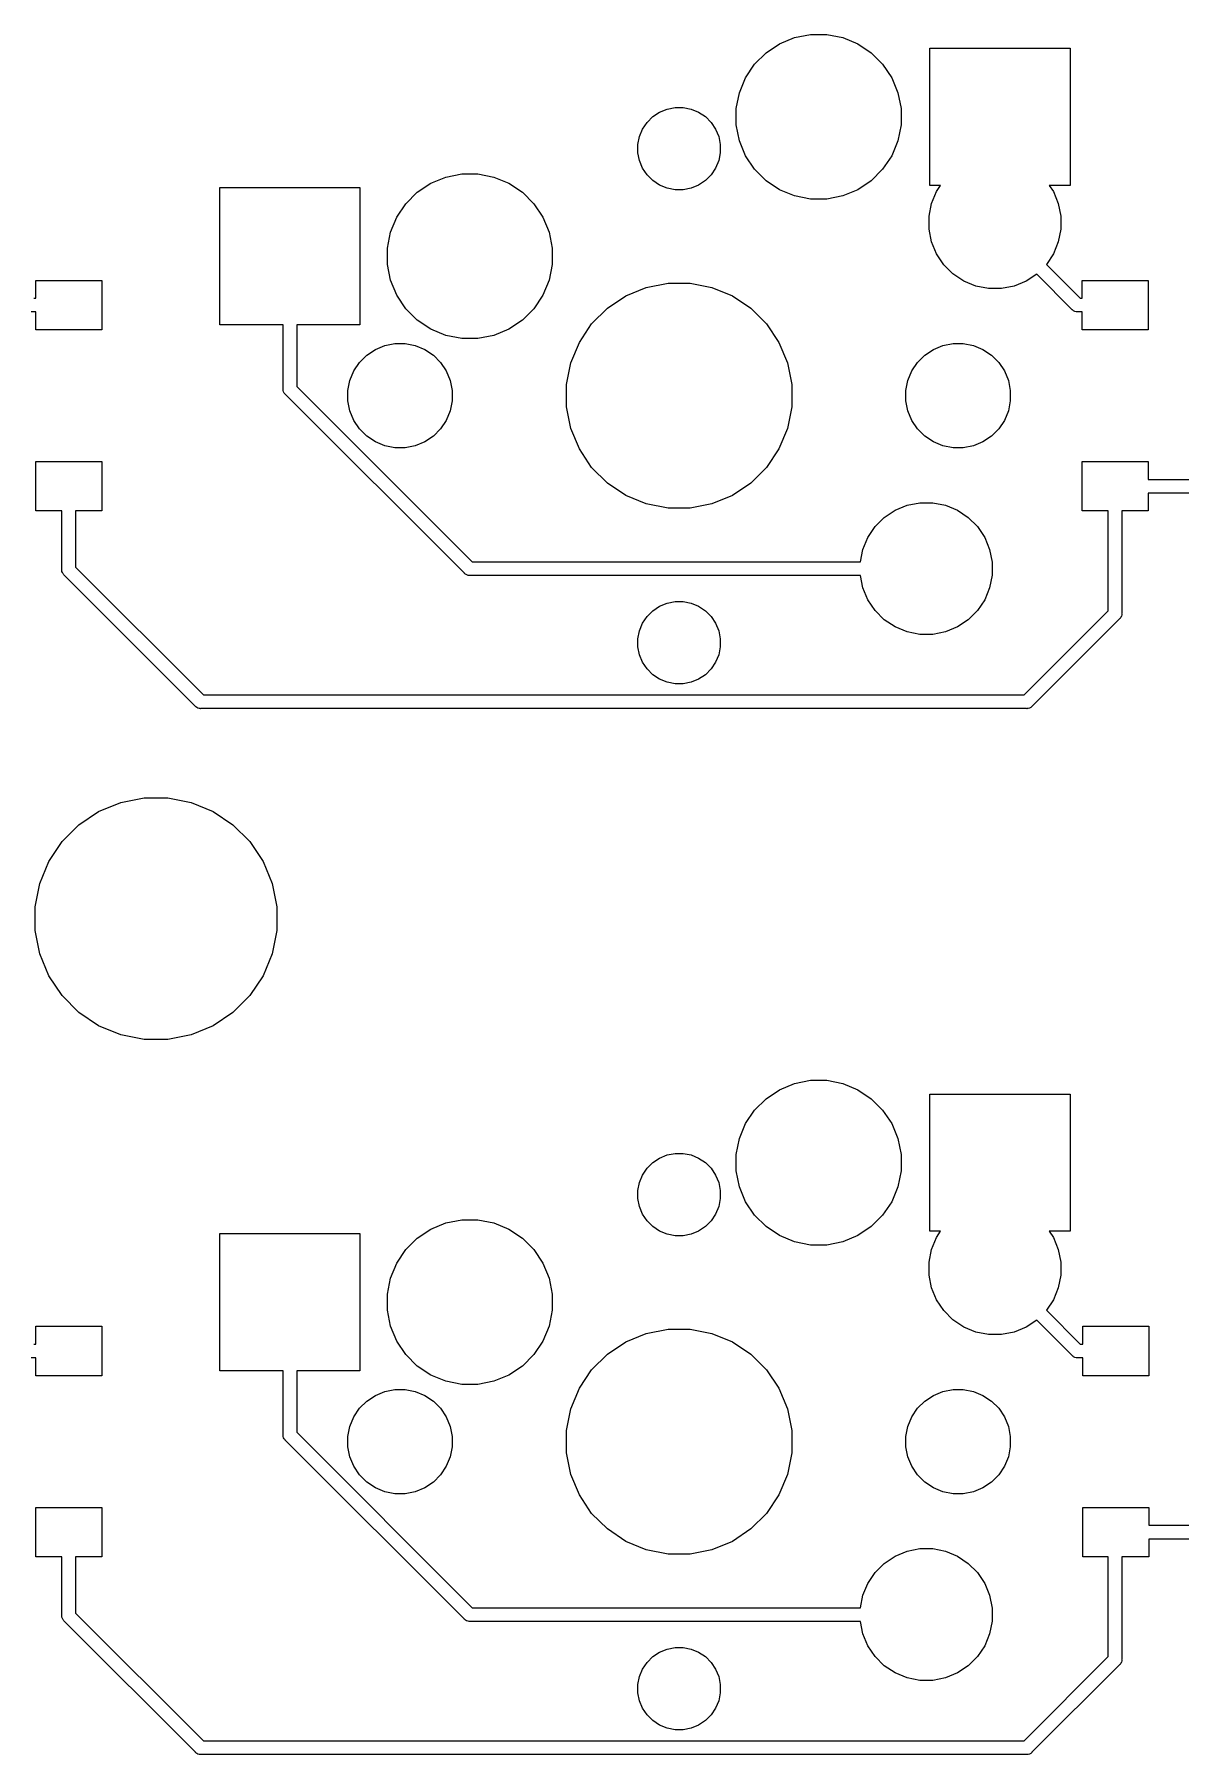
# Model space of a CAD drawing. Extents: x 52 to 337, y -160 to -34.
# Drawn here: x 212.1 to 232.97, y -132.7 to -101.37 of the extents above; entities that cross this region are included whole.
import ezdxf

# ---------------------------------------------------------------- set-up
doc = ezdxf.new("R2010")
doc.units = 0
doc.layers.add('BLACK', color=7, linetype='CONTINUOUS')

msp = doc.modelspace()

# ---------------------------------------------------------------- linework, layer by layer
at = {"layer": 'BLACK', "linetype": 'CONTINUOUS'}
for p, q in [((225.667, -101.541), (225.94, -101.428)), ((225.94, -101.428), (226.23, -101.37)), ((226.23, -101.37), (226.525, -101.37)), ((226.525, -101.37), (226.815, -101.428)), ((226.815, -101.428), (227.088, -101.541)), ((225.212, -101.914), (225.421, -101.705)), ((225.421, -101.705), (225.667, -101.541)), ((227.088, -101.541), (227.334, -101.705)), ((227.334, -101.705), (227.543, -101.914)), ((228.404, -104.12), (228.404, -101.62)), ((228.404, -101.62), (230.954, -101.62)), ((230.954, -101.62), (230.954, -104.12)), ((225.048, -102.159), (225.212, -101.914)), ((227.543, -101.914), (227.707, -102.159)), ((224.877, -102.722), (224.935, -102.432)), ((224.935, -102.432), (225.048, -102.159)), ((227.707, -102.159), (227.82, -102.432)), ((227.82, -102.432), (227.877, -102.722)), ((223.482, -102.785), (223.619, -102.729)), ((223.619, -102.729), (223.764, -102.7)), ((223.764, -102.7), (223.911, -102.7)), ((223.911, -102.7), (224.056, -102.729)), ((224.056, -102.729), (224.193, -102.785)), ((224.877, -103.018), (224.877, -102.722)), ((227.877, -102.722), (227.877, -103.018)), ((223.173, -103.095), (223.255, -102.972)), ((223.255, -102.972), (223.359, -102.867)), ((223.359, -102.867), (223.482, -102.785)), ((224.193, -102.785), (224.316, -102.867)), ((224.316, -102.867), (224.42, -102.972)), ((224.42, -102.972), (224.502, -103.095)), ((224.935, -103.308), (224.877, -103.018)), ((227.877, -103.018), (227.82, -103.308)), ((223.087, -103.376), (223.116, -103.231)), ((223.087, -103.524), (223.087, -103.376)), ((223.116, -103.231), (223.173, -103.095)), ((224.502, -103.095), (224.559, -103.231)), ((224.559, -103.231), (224.587, -103.376)), ((224.587, -103.376), (224.587, -103.524)), ((225.048, -103.581), (224.935, -103.308)), ((227.82, -103.308), (227.707, -103.581)), ((223.116, -103.669), (223.087, -103.524)), ((223.173, -103.805), (223.116, -103.669)), ((224.559, -103.669), (224.502, -103.805)), ((224.587, -103.524), (224.559, -103.669)), ((225.212, -103.826), (225.048, -103.581)), ((227.707, -103.581), (227.543, -103.826)), ((219.317, -104.081), (219.59, -103.968)), ((219.59, -103.968), (219.88, -103.91)), ((219.88, -103.91), (220.175, -103.91)), ((220.175, -103.91), (220.465, -103.968)), ((220.465, -103.968), (220.738, -104.081)), ((223.255, -103.928), (223.173, -103.805)), ((223.359, -104.033), (223.255, -103.928)), ((224.42, -103.928), (224.316, -104.033)), ((224.502, -103.805), (224.42, -103.928)), ((225.421, -104.035), (225.212, -103.826)), ((227.543, -103.826), (227.334, -104.035)), ((215.477, -106.66), (215.477, -104.16)), ((215.477, -104.16), (218.027, -104.16)), ((218.027, -104.16), (218.027, -106.66)), ((218.862, -104.454), (219.071, -104.245)), ((219.071, -104.245), (219.317, -104.081)), ((220.738, -104.081), (220.984, -104.245)), ((220.984, -104.245), (221.193, -104.454)), ((223.482, -104.115), (223.359, -104.033)), ((223.619, -104.171), (223.482, -104.115)), ((223.764, -104.2), (223.619, -104.171)), ((223.911, -104.2), (223.764, -104.2)), ((224.056, -104.171), (223.911, -104.2)), ((224.193, -104.115), (224.056, -104.171)), ((224.316, -104.033), (224.193, -104.115)), ((225.667, -104.199), (225.421, -104.035)), ((225.94, -104.312), (225.667, -104.199)), ((226.23, -104.37), (225.94, -104.312)), ((226.815, -104.312), (226.525, -104.37)), ((227.088, -104.199), (226.815, -104.312)), ((227.334, -104.035), (227.088, -104.199)), ((228.599, -104.12), (228.404, -104.12)), ((228.434, -104.45), (228.524, -104.232)), ((228.524, -104.232), (228.599, -104.12)), ((230.954, -104.12), (230.576, -104.12)), ((230.576, -104.12), (230.651, -104.232)), ((230.651, -104.232), (230.741, -104.45)), ((218.698, -104.699), (218.862, -104.454)), ((221.193, -104.454), (221.357, -104.699)), ((226.525, -104.37), (226.23, -104.37)), ((228.387, -104.682), (228.434, -104.45)), ((230.741, -104.45), (230.787, -104.682)), ((218.585, -104.972), (218.698, -104.699)), ((221.357, -104.699), (221.47, -104.972)), ((228.387, -104.918), (228.387, -104.682)), ((228.434, -105.15), (228.387, -104.918)), ((230.787, -104.918), (230.741, -105.15)), ((230.787, -104.682), (230.787, -104.918)), ((218.527, -105.262), (218.585, -104.972)), ((218.527, -105.558), (218.527, -105.262)), ((221.47, -104.972), (221.527, -105.262)), ((221.527, -105.262), (221.527, -105.558)), ((228.524, -105.368), (228.434, -105.15)), ((230.741, -105.15), (230.651, -105.368)), ((218.585, -105.848), (218.527, -105.558)), ((221.527, -105.558), (221.47, -105.848)), ((228.655, -105.565), (228.524, -105.368)), ((228.823, -105.732), (228.655, -105.565)), ((230.651, -105.368), (230.523, -105.559)), ((230.523, -105.559), (231.139, -106.175)), ((212.125, -106.175), (212.125, -105.85)), ((212.125, -105.85), (213.325, -105.85)), ((213.325, -105.85), (213.325, -106.75)), ((218.698, -106.121), (218.585, -105.848)), ((221.47, -105.848), (221.357, -106.121)), ((229.019, -105.863), (228.823, -105.732)), ((229.237, -105.954), (229.019, -105.863)), ((230.156, -105.863), (229.938, -105.954)), ((230.347, -105.736), (230.156, -105.863)), ((230.995, -106.384), (230.347, -105.736)), ((231.175, -106.175), (231.175, -105.85)), ((231.175, -105.85), (232.375, -105.85)), ((232.375, -105.85), (232.375, -106.75)), ((212.089, -106.175), (212.125, -106.175)), ((218.862, -106.366), (218.698, -106.121)), ((221.357, -106.121), (221.193, -106.366)), ((222.531, -106.358), (222.866, -106.133)), ((222.866, -106.133), (223.24, -105.979)), ((223.24, -105.979), (223.636, -105.9)), ((223.636, -105.9), (224.039, -105.9)), ((224.039, -105.9), (224.435, -105.979)), ((224.435, -105.979), (224.809, -106.133)), ((224.809, -106.133), (225.144, -106.358)), ((229.469, -106), (229.237, -105.954)), ((229.706, -106), (229.469, -106)), ((229.938, -105.954), (229.706, -106)), ((231.139, -106.175), (231.175, -106.175)), ((212.125, -106.425), (212.044, -106.425)), ((212.125, -106.75), (212.125, -106.425)), ((219.071, -106.575), (218.862, -106.366)), ((221.193, -106.366), (220.984, -106.575)), ((222.245, -106.643), (222.531, -106.358)), ((225.144, -106.358), (225.43, -106.643)), ((230.999, -106.389), (230.995, -106.384)), ((231.003, -106.393), (230.999, -106.389)), ((231.009, -106.397), (231.003, -106.393)), ((231.003, -106.393), (231.003, -106.393)), ((231.018, -106.404), (231.009, -106.397)), ((231.039, -106.416), (231.018, -106.404)), ((231.063, -106.423), (231.039, -106.416)), ((231.081, -106.425), (231.063, -106.423)), ((231.087, -106.426), (231.081, -106.425)), ((231.081, -106.425), (231.081, -106.425)), ((231.094, -106.425), (231.087, -106.426)), ((231.175, -106.425), (231.094, -106.425)), ((231.175, -106.75), (231.175, -106.425)), ((213.325, -106.75), (212.125, -106.75)), ((216.627, -106.66), (215.477, -106.66)), ((216.627, -107.826), (216.627, -106.66)), ((218.027, -106.66), (216.877, -106.66)), ((216.877, -106.66), (216.877, -107.78)), ((219.317, -106.739), (219.071, -106.575)), ((219.59, -106.852), (219.317, -106.739)), ((220.738, -106.739), (220.465, -106.852)), ((220.984, -106.575), (220.738, -106.739)), ((222.021, -106.979), (222.245, -106.643)), ((225.43, -106.643), (225.654, -106.979)), ((232.375, -106.75), (231.175, -106.75)), ((218.152, -107.212), (218.308, -107.108)), ((218.308, -107.108), (218.48, -107.037)), ((218.48, -107.037), (218.664, -107)), ((218.664, -107), (218.851, -107)), ((218.851, -107), (219.035, -107.037)), ((219.035, -107.037), (219.207, -107.108)), ((219.207, -107.108), (219.363, -107.212)), ((219.88, -106.91), (219.59, -106.852)), ((220.175, -106.91), (219.88, -106.91)), ((220.465, -106.852), (220.175, -106.91)), ((221.866, -107.352), (222.021, -106.979)), ((225.654, -106.979), (225.809, -107.352)), ((228.312, -107.212), (228.468, -107.108)), ((228.468, -107.108), (228.64, -107.037)), ((228.64, -107.037), (228.824, -107)), ((228.824, -107), (229.011, -107)), ((229.011, -107), (229.195, -107.037)), ((229.195, -107.037), (229.367, -107.108)), ((229.367, -107.108), (229.523, -107.212)), ((217.916, -107.5), (218.02, -107.344)), ((218.02, -107.344), (218.152, -107.212)), ((219.363, -107.212), (219.495, -107.344)), ((219.495, -107.344), (219.599, -107.5)), ((221.787, -107.748), (221.866, -107.352)), ((225.809, -107.352), (225.887, -107.748)), ((228.076, -107.5), (228.18, -107.344)), ((228.18, -107.344), (228.312, -107.212)), ((229.523, -107.212), (229.655, -107.344)), ((229.655, -107.344), (229.759, -107.5)), ((217.807, -107.856), (217.844, -107.673)), ((217.844, -107.673), (217.916, -107.5)), ((219.599, -107.5), (219.671, -107.673)), ((219.671, -107.673), (219.707, -107.856)), ((221.787, -108.152), (221.787, -107.748)), ((225.887, -107.748), (225.887, -108.152)), ((227.967, -107.856), (228.004, -107.673)), ((228.004, -107.673), (228.076, -107.5)), ((229.759, -107.5), (229.831, -107.673)), ((229.831, -107.673), (229.867, -107.856)), ((216.627, -107.832), (216.627, -107.826)), ((216.627, -107.838), (216.627, -107.832)), ((216.629, -107.857), (216.627, -107.838)), ((216.627, -107.838), (216.627, -107.838)), ((216.636, -107.88), (216.629, -107.857)), ((216.648, -107.902), (216.636, -107.88)), ((216.664, -107.921), (216.648, -107.902)), ((216.668, -107.925), (216.664, -107.921)), ((219.928, -111.184), (216.668, -107.925)), ((216.877, -107.78), (220.072, -110.975)), ((217.807, -108.044), (217.807, -107.856)), ((217.844, -108.227), (217.807, -108.044)), ((219.707, -108.044), (219.671, -108.227)), ((219.707, -107.856), (219.707, -108.044)), ((227.967, -108.044), (227.967, -107.856)), ((228.004, -108.227), (227.967, -108.044)), ((229.867, -108.044), (229.831, -108.227)), ((229.867, -107.856), (229.867, -108.044)), ((217.916, -108.4), (217.844, -108.227)), ((218.02, -108.556), (217.916, -108.4)), ((219.599, -108.4), (219.495, -108.556)), ((219.671, -108.227), (219.599, -108.4)), ((221.866, -108.548), (221.787, -108.152)), ((225.887, -108.152), (225.809, -108.548)), ((228.076, -108.4), (228.004, -108.227)), ((228.18, -108.556), (228.076, -108.4)), ((229.759, -108.4), (229.655, -108.556)), ((229.831, -108.227), (229.759, -108.4)), ((218.152, -108.688), (218.02, -108.556)), ((218.308, -108.792), (218.152, -108.688)), ((219.363, -108.688), (219.207, -108.792)), ((219.495, -108.556), (219.363, -108.688)), ((222.021, -108.921), (221.866, -108.548)), ((225.809, -108.548), (225.654, -108.921)), ((228.312, -108.688), (228.18, -108.556)), ((228.468, -108.792), (228.312, -108.688)), ((229.523, -108.688), (229.367, -108.792)), ((229.655, -108.556), (229.523, -108.688)), ((218.48, -108.863), (218.308, -108.792)), ((218.664, -108.9), (218.48, -108.863)), ((218.851, -108.9), (218.664, -108.9)), ((219.035, -108.863), (218.851, -108.9)), ((219.207, -108.792), (219.035, -108.863)), ((222.245, -109.257), (222.021, -108.921)), ((225.654, -108.921), (225.43, -109.257)), ((228.64, -108.863), (228.468, -108.792)), ((228.824, -108.9), (228.64, -108.863)), ((229.011, -108.9), (228.824, -108.9)), ((229.195, -108.863), (229.011, -108.9)), ((229.367, -108.792), (229.195, -108.863)), ((212.125, -110.05), (212.125, -109.15)), ((212.125, -109.15), (213.325, -109.15)), ((213.325, -109.15), (213.325, -110.05)), ((222.531, -109.542), (222.245, -109.257)), ((225.43, -109.257), (225.144, -109.542)), ((231.175, -110.05), (231.175, -109.15)), ((231.175, -109.15), (232.375, -109.15)), ((232.375, -109.15), (232.375, -109.475)), ((222.866, -109.767), (222.531, -109.542)), ((225.144, -109.542), (224.809, -109.767)), ((232.375, -109.475), (248.329, -109.475)), ((223.24, -109.921), (222.866, -109.767)), ((223.636, -110), (223.24, -109.921)), ((224.435, -109.921), (224.039, -110)), ((224.809, -109.767), (224.435, -109.921)), ((227.769, -110.037), (227.987, -109.946)), ((227.987, -109.946), (228.219, -109.9)), ((228.219, -109.9), (228.456, -109.9)), ((228.456, -109.9), (228.688, -109.946)), ((228.688, -109.946), (228.906, -110.037)), ((248.375, -109.725), (232.375, -109.725)), ((232.375, -109.725), (232.375, -110.05)), ((212.6, -110.05), (212.125, -110.05)), ((212.6, -111.119), (212.6, -110.05)), ((213.325, -110.05), (212.85, -110.05)), ((212.85, -110.05), (212.85, -111.073)), ((224.039, -110), (223.636, -110)), ((227.405, -110.335), (227.573, -110.168)), ((227.573, -110.168), (227.769, -110.037)), ((228.906, -110.037), (229.102, -110.168)), ((229.102, -110.168), (229.27, -110.335)), ((231.65, -110.05), (231.175, -110.05)), ((231.65, -111.867), (231.65, -110.05)), ((232.375, -110.05), (231.9, -110.05)), ((231.9, -110.05), (231.9, -111.913)), ((227.184, -110.75), (227.274, -110.532)), ((227.274, -110.532), (227.405, -110.335)), ((229.27, -110.335), (229.401, -110.532)), ((229.401, -110.532), (229.491, -110.75)), ((227.139, -110.975), (227.184, -110.75)), ((229.491, -110.75), (229.537, -110.982)), ((212.599, -111.125), (212.6, -111.119)), ((212.602, -111.15), (212.599, -111.125)), ((212.609, -111.173), (212.602, -111.15)), ((212.621, -111.195), (212.609, -111.173)), ((212.628, -111.204), (212.621, -111.195)), ((212.636, -111.214), (212.628, -111.204)), ((212.641, -111.218), (212.636, -111.214)), ((215.032, -113.609), (212.641, -111.218)), ((212.85, -111.073), (215.177, -113.4)), ((219.932, -111.189), (219.928, -111.184)), ((219.936, -111.193), (219.932, -111.189)), ((219.951, -111.204), (219.936, -111.193)), ((219.936, -111.193), (219.936, -111.193)), ((219.959, -111.209), (219.951, -111.204)), ((219.972, -111.216), (219.959, -111.209)), ((219.996, -111.223), (219.972, -111.216)), ((220.014, -111.225), (219.996, -111.223)), ((220.02, -111.226), (220.014, -111.225)), ((220.014, -111.225), (220.014, -111.225)), ((220.027, -111.225), (220.02, -111.226)), ((227.139, -111.225), (220.027, -111.225)), ((220.072, -110.975), (227.139, -110.975)), ((227.184, -111.45), (227.139, -111.225)), ((229.537, -111.218), (229.491, -111.45)), ((229.537, -110.982), (229.537, -111.218)), ((227.274, -111.668), (227.184, -111.45)), ((229.491, -111.45), (229.401, -111.668)), ((223.359, -111.867), (223.482, -111.785)), ((223.482, -111.785), (223.619, -111.729)), ((223.619, -111.729), (223.764, -111.7)), ((223.764, -111.7), (223.911, -111.7)), ((223.911, -111.7), (224.056, -111.729)), ((224.056, -111.729), (224.193, -111.785)), ((224.193, -111.785), (224.316, -111.867)), ((227.405, -111.865), (227.274, -111.668)), ((229.401, -111.668), (229.27, -111.865)), ((223.116, -112.231), (223.173, -112.095)), ((223.173, -112.095), (223.255, -111.972)), ((223.255, -111.972), (223.359, -111.867)), ((224.316, -111.867), (224.42, -111.972)), ((224.42, -111.972), (224.502, -112.095)), ((224.502, -112.095), (224.559, -112.231)), ((227.573, -112.032), (227.405, -111.865)), ((227.769, -112.163), (227.573, -112.032)), ((227.987, -112.254), (227.769, -112.163)), ((228.906, -112.163), (228.688, -112.254)), ((229.102, -112.032), (228.906, -112.163)), ((229.27, -111.865), (229.102, -112.032)), ((230.117, -113.4), (231.65, -111.867)), ((231.859, -112.011), (230.261, -113.609)), ((231.864, -112.008), (231.859, -112.011)), ((231.868, -112.003), (231.864, -112.008)), ((231.879, -111.989), (231.868, -112.003)), ((231.868, -112.003), (231.868, -112.003)), ((231.888, -111.972), (231.879, -111.989)), ((231.891, -111.967), (231.888, -111.972)), ((231.898, -111.943), (231.891, -111.967)), ((231.9, -111.925), (231.898, -111.943)), ((231.9, -111.913), (231.901, -111.919)), ((231.901, -111.919), (231.9, -111.925)), ((231.9, -111.925), (231.9, -111.925)), ((223.087, -112.376), (223.116, -112.231)), ((223.087, -112.524), (223.087, -112.376)), ((224.559, -112.231), (224.587, -112.376)), ((224.587, -112.376), (224.587, -112.524)), ((228.219, -112.3), (227.987, -112.254)), ((228.456, -112.3), (228.219, -112.3)), ((228.688, -112.254), (228.456, -112.3)), ((223.116, -112.669), (223.087, -112.524)), ((223.173, -112.805), (223.116, -112.669)), ((224.559, -112.669), (224.502, -112.805)), ((224.587, -112.524), (224.559, -112.669)), ((223.255, -112.928), (223.173, -112.805)), ((223.359, -113.033), (223.255, -112.928)), ((223.482, -113.115), (223.359, -113.033)), ((224.316, -113.033), (224.193, -113.115)), ((224.42, -112.928), (224.316, -113.033)), ((224.502, -112.805), (224.42, -112.928)), ((215.177, -113.4), (230.117, -113.4)), ((223.619, -113.171), (223.482, -113.115)), ((223.764, -113.2), (223.619, -113.171)), ((223.911, -113.2), (223.764, -113.2)), ((224.056, -113.171), (223.911, -113.2)), ((224.193, -113.115), (224.056, -113.171)), ((215.036, -113.614), (215.032, -113.609)), ((215.041, -113.618), (215.036, -113.614)), ((215.055, -113.629), (215.041, -113.618)), ((215.041, -113.618), (215.041, -113.618)), ((215.077, -113.641), (215.055, -113.629)), ((215.1, -113.648), (215.077, -113.641)), ((215.119, -113.65), (215.1, -113.648)), ((215.125, -113.651), (215.119, -113.65)), ((215.119, -113.65), (215.119, -113.65)), ((215.131, -113.65), (215.125, -113.651)), ((230.163, -113.65), (215.131, -113.65)), ((230.169, -113.651), (230.163, -113.65)), ((230.175, -113.65), (230.169, -113.651)), ((230.193, -113.648), (230.175, -113.65)), ((230.175, -113.65), (230.175, -113.65)), ((230.217, -113.641), (230.193, -113.648)), ((230.239, -113.629), (230.217, -113.641)), ((230.258, -113.614), (230.239, -113.629)), ((230.261, -113.609), (230.258, -113.614)), ((213.671, -115.36), (214.096, -115.275)), ((214.096, -115.275), (214.529, -115.275)), ((214.529, -115.275), (214.954, -115.36)), ((212.91, -115.766), (213.27, -115.525)), ((213.27, -115.525), (213.671, -115.36)), ((214.954, -115.36), (215.355, -115.525)), ((215.355, -115.525), (215.715, -115.766)), ((212.604, -116.073), (212.91, -115.766)), ((215.715, -115.766), (216.021, -116.073)), ((212.363, -116.433), (212.604, -116.073)), ((216.021, -116.073), (216.262, -116.433)), ((212.197, -116.833), (212.363, -116.433)), ((216.262, -116.433), (216.428, -116.833)), ((212.112, -117.258), (212.197, -116.833)), ((216.428, -116.833), (216.512, -117.258)), ((212.112, -117.692), (212.112, -117.258)), ((216.512, -117.258), (216.512, -117.692)), ((212.197, -118.117), (212.112, -117.692)), ((216.512, -117.692), (216.428, -118.117)), ((212.363, -118.517), (212.197, -118.117)), ((216.428, -118.117), (216.262, -118.517)), ((212.604, -118.877), (212.363, -118.517)), ((216.262, -118.517), (216.021, -118.877)), ((212.91, -119.184), (212.604, -118.877)), ((216.021, -118.877), (215.715, -119.184)), ((213.27, -119.425), (212.91, -119.184)), ((215.715, -119.184), (215.355, -119.425)), ((213.671, -119.59), (213.27, -119.425)), ((214.096, -119.675), (213.671, -119.59)), ((214.529, -119.675), (214.096, -119.675)), ((214.954, -119.59), (214.529, -119.675)), ((215.355, -119.425), (214.954, -119.59)), ((225.421, -120.755), (225.667, -120.591)), ((225.667, -120.591), (225.94, -120.478)), ((225.94, -120.478), (226.23, -120.42)), ((226.23, -120.42), (226.525, -120.42)), ((226.525, -120.42), (226.815, -120.478)), ((226.815, -120.478), (227.088, -120.591)), ((227.088, -120.591), (227.334, -120.755)), ((225.212, -120.964), (225.421, -120.755)), ((227.334, -120.755), (227.543, -120.964)), ((228.404, -123.17), (228.404, -120.67)), ((228.404, -120.67), (230.954, -120.67)), ((230.954, -120.67), (230.954, -123.17)), ((224.935, -121.482), (225.048, -121.209)), ((225.048, -121.209), (225.212, -120.964)), ((227.543, -120.964), (227.707, -121.209)), ((227.707, -121.209), (227.82, -121.482)), ((224.877, -121.772), (224.935, -121.482)), ((227.82, -121.482), (227.877, -121.772)), ((223.359, -121.917), (223.482, -121.835)), ((223.482, -121.835), (223.619, -121.779)), ((223.619, -121.779), (223.764, -121.75)), ((223.764, -121.75), (223.911, -121.75)), ((223.911, -121.75), (224.056, -121.779)), ((224.056, -121.779), (224.193, -121.835)), ((224.193, -121.835), (224.316, -121.917)), ((224.877, -122.068), (224.877, -121.772)), ((227.877, -121.772), (227.877, -122.068)), ((223.116, -122.281), (223.173, -122.145)), ((223.173, -122.145), (223.255, -122.022)), ((223.255, -122.022), (223.359, -121.917)), ((224.316, -121.917), (224.42, -122.022)), ((224.42, -122.022), (224.502, -122.145)), ((224.502, -122.145), (224.559, -122.281)), ((224.935, -122.358), (224.877, -122.068)), ((227.877, -122.068), (227.82, -122.358)), ((223.087, -122.426), (223.116, -122.281)), ((223.087, -122.574), (223.087, -122.426)), ((224.559, -122.281), (224.587, -122.426)), ((224.587, -122.426), (224.587, -122.574)), ((225.048, -122.631), (224.935, -122.358)), ((227.82, -122.358), (227.707, -122.631)), ((223.116, -122.719), (223.087, -122.574)), ((223.173, -122.855), (223.116, -122.719)), ((224.559, -122.719), (224.502, -122.855)), ((224.587, -122.574), (224.559, -122.719)), ((225.212, -122.876), (225.048, -122.631)), ((227.707, -122.631), (227.543, -122.876)), ((219.317, -123.131), (219.59, -123.018)), ((219.59, -123.018), (219.88, -122.96)), ((219.88, -122.96), (220.175, -122.96)), ((220.175, -122.96), (220.465, -123.018)), ((220.465, -123.018), (220.738, -123.131)), ((223.255, -122.978), (223.173, -122.855)), ((223.359, -123.083), (223.255, -122.978)), ((223.482, -123.165), (223.359, -123.083)), ((224.316, -123.083), (224.193, -123.165)), ((224.42, -122.978), (224.316, -123.083)), ((224.502, -122.855), (224.42, -122.978)), ((225.421, -123.085), (225.212, -122.876)), ((225.667, -123.249), (225.421, -123.085)), ((227.334, -123.085), (227.088, -123.249)), ((227.543, -122.876), (227.334, -123.085)), ((215.477, -125.71), (215.477, -123.21)), ((215.477, -123.21), (218.027, -123.21)), ((218.027, -123.21), (218.027, -125.71)), ((218.862, -123.504), (219.071, -123.295)), ((219.071, -123.295), (219.317, -123.131)), ((220.738, -123.131), (220.984, -123.295)), ((220.984, -123.295), (221.193, -123.504)), ((223.619, -123.221), (223.482, -123.165)), ((223.764, -123.25), (223.619, -123.221)), ((223.911, -123.25), (223.764, -123.25)), ((224.056, -123.221), (223.911, -123.25)), ((224.193, -123.165), (224.056, -123.221)), ((225.94, -123.362), (225.667, -123.249)), ((226.23, -123.42), (225.94, -123.362)), ((226.525, -123.42), (226.23, -123.42)), ((226.815, -123.362), (226.525, -123.42)), ((227.088, -123.249), (226.815, -123.362)), ((228.599, -123.17), (228.404, -123.17)), ((228.434, -123.5), (228.524, -123.282)), ((228.524, -123.282), (228.599, -123.17)), ((230.954, -123.17), (230.576, -123.17)), ((230.576, -123.17), (230.651, -123.282)), ((230.651, -123.282), (230.741, -123.5)), ((218.585, -124.022), (218.698, -123.749)), ((218.698, -123.749), (218.862, -123.504)), ((221.193, -123.504), (221.357, -123.749)), ((221.357, -123.749), (221.47, -124.022)), ((228.387, -123.732), (228.434, -123.5)), ((228.387, -123.968), (228.387, -123.732)), ((230.741, -123.5), (230.787, -123.732)), ((230.787, -123.732), (230.787, -123.968)), ((218.527, -124.312), (218.585, -124.022)), ((221.47, -124.022), (221.527, -124.312)), ((228.434, -124.2), (228.387, -123.968)), ((230.787, -123.968), (230.741, -124.2)), ((218.527, -124.608), (218.527, -124.312)), ((221.527, -124.312), (221.527, -124.608)), ((228.524, -124.418), (228.434, -124.2)), ((230.741, -124.2), (230.651, -124.418)), ((218.585, -124.898), (218.527, -124.608)), ((221.527, -124.608), (221.47, -124.898)), ((228.655, -124.615), (228.524, -124.418)), ((228.823, -124.782), (228.655, -124.615)), ((230.651, -124.418), (230.523, -124.609)), ((230.523, -124.609), (231.139, -125.225)), ((212.125, -125.225), (212.125, -124.9)), ((212.125, -124.9), (213.325, -124.9)), ((213.325, -124.9), (213.325, -125.8)), ((218.698, -125.171), (218.585, -124.898)), ((221.47, -124.898), (221.357, -125.171)), ((223.24, -125.029), (223.636, -124.95)), ((223.636, -124.95), (224.039, -124.95)), ((224.039, -124.95), (224.435, -125.029)), ((229.019, -124.913), (228.823, -124.782)), ((229.237, -125.004), (229.019, -124.913)), ((229.469, -125.05), (229.237, -125.004)), ((229.938, -125.004), (229.706, -125.05)), ((230.156, -124.913), (229.938, -125.004)), ((230.347, -124.786), (230.156, -124.913)), ((230.995, -125.434), (230.347, -124.786)), ((231.188, -125.225), (231.188, -124.9)), ((231.188, -124.9), (232.387, -124.9)), ((232.387, -124.9), (232.387, -125.8)), ((212.089, -125.225), (212.125, -125.225)), ((218.862, -125.416), (218.698, -125.171)), ((221.357, -125.171), (221.193, -125.416)), ((222.531, -125.408), (222.866, -125.183)), ((222.866, -125.183), (223.24, -125.029)), ((224.435, -125.029), (224.809, -125.183)), ((224.809, -125.183), (225.144, -125.408)), ((229.706, -125.05), (229.469, -125.05)), ((231.139, -125.225), (231.188, -125.225)), ((212.125, -125.475), (212.044, -125.475)), ((212.125, -125.8), (212.125, -125.475)), ((219.071, -125.625), (218.862, -125.416)), ((219.317, -125.789), (219.071, -125.625)), ((220.984, -125.625), (220.738, -125.789)), ((221.193, -125.416), (220.984, -125.625)), ((222.245, -125.693), (222.531, -125.408)), ((225.144, -125.408), (225.43, -125.693)), ((230.999, -125.439), (230.995, -125.434)), ((231.003, -125.443), (230.999, -125.439)), ((231.015, -125.452), (231.003, -125.443)), ((231.003, -125.443), (231.003, -125.443)), ((231.018, -125.454), (231.015, -125.452)), ((231.039, -125.466), (231.018, -125.454)), ((231.063, -125.473), (231.039, -125.466)), ((231.081, -125.475), (231.063, -125.473)), ((231.087, -125.476), (231.081, -125.475)), ((231.081, -125.475), (231.081, -125.475)), ((231.094, -125.475), (231.087, -125.476)), ((231.188, -125.475), (231.094, -125.475)), ((231.188, -125.8), (231.188, -125.475)), ((213.325, -125.8), (212.125, -125.8)), ((216.627, -125.71), (215.477, -125.71)), ((216.627, -126.876), (216.627, -125.71)), ((218.027, -125.71), (216.877, -125.71)), ((216.877, -125.71), (216.877, -126.83)), ((219.59, -125.902), (219.317, -125.789)), ((219.88, -125.96), (219.59, -125.902)), ((220.465, -125.902), (220.175, -125.96)), ((220.738, -125.789), (220.465, -125.902)), ((222.021, -126.029), (222.245, -125.693)), ((225.43, -125.693), (225.654, -126.029)), ((232.387, -125.8), (231.188, -125.8)), ((218.02, -126.394), (218.152, -126.262)), ((218.152, -126.262), (218.308, -126.158)), ((218.308, -126.158), (218.48, -126.087)), ((218.48, -126.087), (218.664, -126.05)), ((218.664, -126.05), (218.851, -126.05)), ((218.851, -126.05), (219.035, -126.087)), ((219.035, -126.087), (219.207, -126.158)), ((219.207, -126.158), (219.363, -126.262)), ((219.363, -126.262), (219.495, -126.394)), ((220.175, -125.96), (219.88, -125.96)), ((221.866, -126.402), (222.021, -126.029)), ((225.654, -126.029), (225.809, -126.402)), ((228.18, -126.394), (228.312, -126.262)), ((228.312, -126.262), (228.468, -126.158)), ((228.468, -126.158), (228.64, -126.087)), ((228.64, -126.087), (228.824, -126.05)), ((228.824, -126.05), (229.011, -126.05)), ((229.011, -126.05), (229.195, -126.087)), ((229.195, -126.087), (229.367, -126.158)), ((229.367, -126.158), (229.523, -126.262)), ((229.523, -126.262), (229.655, -126.394)), ((217.844, -126.723), (217.916, -126.55)), ((217.916, -126.55), (218.02, -126.394)), ((219.495, -126.394), (219.599, -126.55)), ((219.599, -126.55), (219.671, -126.723)), ((221.787, -126.798), (221.866, -126.402)), ((225.809, -126.402), (225.887, -126.798)), ((228.004, -126.723), (228.076, -126.55)), ((228.076, -126.55), (228.18, -126.394)), ((229.655, -126.394), (229.759, -126.55)), ((229.759, -126.55), (229.831, -126.723)), ((216.627, -126.882), (216.627, -126.876)), ((216.627, -126.888), (216.627, -126.882)), ((216.629, -126.907), (216.627, -126.888)), ((216.627, -126.888), (216.627, -126.888)), ((216.877, -126.83), (220.072, -130.025)), ((217.807, -126.906), (217.844, -126.723)), ((219.671, -126.723), (219.707, -126.906)), ((221.787, -127.202), (221.787, -126.798)), ((225.887, -126.798), (225.887, -127.202)), ((227.967, -126.906), (228.004, -126.723)), ((229.831, -126.723), (229.867, -126.906)), ((216.636, -126.93), (216.629, -126.907)), ((216.648, -126.952), (216.636, -126.93)), ((216.664, -126.971), (216.648, -126.952)), ((216.668, -126.975), (216.664, -126.971)), ((219.928, -130.234), (216.668, -126.975)), ((217.807, -127.094), (217.807, -126.906)), ((217.844, -127.277), (217.807, -127.094)), ((219.707, -127.094), (219.671, -127.277)), ((219.707, -126.906), (219.707, -127.094)), ((221.866, -127.598), (221.787, -127.202)), ((225.887, -127.202), (225.809, -127.598)), ((227.967, -127.094), (227.967, -126.906)), ((228.004, -127.277), (227.967, -127.094)), ((229.867, -127.094), (229.831, -127.277)), ((229.867, -126.906), (229.867, -127.094)), ((217.916, -127.45), (217.844, -127.277)), ((218.02, -127.606), (217.916, -127.45)), ((219.599, -127.45), (219.495, -127.606)), ((219.671, -127.277), (219.599, -127.45)), ((228.076, -127.45), (228.004, -127.277)), ((228.18, -127.606), (228.076, -127.45)), ((229.759, -127.45), (229.655, -127.606)), ((229.831, -127.277), (229.759, -127.45)), ((218.152, -127.738), (218.02, -127.606)), ((218.308, -127.842), (218.152, -127.738)), ((219.363, -127.738), (219.207, -127.842)), ((219.495, -127.606), (219.363, -127.738)), ((222.021, -127.971), (221.866, -127.598)), ((225.809, -127.598), (225.654, -127.971)), ((228.312, -127.738), (228.18, -127.606)), ((228.468, -127.842), (228.312, -127.738)), ((229.523, -127.738), (229.367, -127.842)), ((229.655, -127.606), (229.523, -127.738)), ((218.48, -127.913), (218.308, -127.842)), ((218.664, -127.95), (218.48, -127.913)), ((218.851, -127.95), (218.664, -127.95)), ((219.035, -127.913), (218.851, -127.95)), ((219.207, -127.842), (219.035, -127.913)), ((222.245, -128.307), (222.021, -127.971)), ((225.654, -127.971), (225.43, -128.307)), ((228.64, -127.913), (228.468, -127.842)), ((228.824, -127.95), (228.64, -127.913)), ((229.011, -127.95), (228.824, -127.95)), ((229.195, -127.913), (229.011, -127.95)), ((229.367, -127.842), (229.195, -127.913)), ((212.125, -129.1), (212.125, -128.2)), ((212.125, -128.2), (213.325, -128.2)), ((213.325, -128.2), (213.325, -129.1)), ((222.531, -128.592), (222.245, -128.307)), ((225.43, -128.307), (225.144, -128.592)), ((231.188, -129.1), (231.188, -128.2)), ((231.188, -128.2), (232.387, -128.2)), ((232.387, -128.2), (232.387, -128.525)), ((222.866, -128.817), (222.531, -128.592)), ((225.144, -128.592), (224.809, -128.817)), ((232.387, -128.525), (248.329, -128.525)), ((223.24, -128.971), (222.866, -128.817)), ((223.636, -129.05), (223.24, -128.971)), ((224.039, -129.05), (223.636, -129.05)), ((224.435, -128.971), (224.039, -129.05)), ((224.809, -128.817), (224.435, -128.971)), ((227.769, -129.087), (227.987, -128.996)), ((227.987, -128.996), (228.219, -128.95)), ((228.219, -128.95), (228.456, -128.95)), ((228.456, -128.95), (228.688, -128.996)), ((228.688, -128.996), (228.906, -129.087)), ((248.375, -128.775), (232.387, -128.775)), ((232.387, -128.775), (232.387, -129.1)), ((212.6, -129.1), (212.125, -129.1)), ((212.6, -130.169), (212.6, -129.1)), ((213.325, -129.1), (212.85, -129.1)), ((212.85, -129.1), (212.85, -130.123)), ((227.274, -129.582), (227.405, -129.385)), ((227.405, -129.385), (227.573, -129.218)), ((227.573, -129.218), (227.769, -129.087)), ((228.906, -129.087), (229.102, -129.218)), ((229.102, -129.218), (229.27, -129.385)), ((229.27, -129.385), (229.401, -129.582)), ((231.65, -129.1), (231.188, -129.1)), ((231.65, -130.917), (231.65, -129.1)), ((232.387, -129.1), (231.9, -129.1)), ((231.9, -129.1), (231.9, -130.963)), ((227.184, -129.8), (227.274, -129.582)), ((229.401, -129.582), (229.491, -129.8)), ((227.139, -130.025), (227.184, -129.8)), ((229.491, -129.8), (229.537, -130.032)), ((212.599, -130.175), (212.6, -130.169)), ((212.602, -130.2), (212.599, -130.175)), ((212.609, -130.223), (212.602, -130.2)), ((212.621, -130.245), (212.609, -130.223)), ((212.628, -130.254), (212.621, -130.245)), ((212.636, -130.264), (212.628, -130.254)), ((212.641, -130.268), (212.636, -130.264)), ((215.032, -132.659), (212.641, -130.268)), ((212.85, -130.123), (215.177, -132.45)), ((219.932, -130.239), (219.928, -130.234)), ((219.936, -130.243), (219.932, -130.239)), ((219.951, -130.254), (219.936, -130.243)), ((219.936, -130.243), (219.936, -130.243)), ((219.968, -130.264), (219.951, -130.254)), ((219.972, -130.266), (219.968, -130.264)), ((219.996, -130.273), (219.972, -130.266)), ((220.014, -130.275), (219.996, -130.273)), ((220.02, -130.276), (220.014, -130.275)), ((220.014, -130.275), (220.014, -130.275)), ((220.027, -130.275), (220.02, -130.276)), ((227.139, -130.275), (220.027, -130.275)), ((220.072, -130.025), (227.139, -130.025)), ((227.184, -130.5), (227.139, -130.275)), ((229.537, -130.268), (229.491, -130.5)), ((229.537, -130.032), (229.537, -130.268)), ((227.274, -130.718), (227.184, -130.5)), ((229.491, -130.5), (229.401, -130.718)), ((223.255, -131.022), (223.359, -130.917)), ((223.359, -130.917), (223.482, -130.835)), ((223.482, -130.835), (223.619, -130.779)), ((223.619, -130.779), (223.764, -130.75)), ((223.764, -130.75), (223.911, -130.75)), ((223.911, -130.75), (224.056, -130.779)), ((224.056, -130.779), (224.193, -130.835)), ((224.193, -130.835), (224.316, -130.917)), ((224.316, -130.917), (224.42, -131.022)), ((227.405, -130.915), (227.274, -130.718)), ((227.573, -131.082), (227.405, -130.915)), ((229.27, -130.915), (229.102, -131.082)), ((229.401, -130.718), (229.27, -130.915)), ((230.117, -132.45), (231.65, -130.917)), ((231.9, -130.963), (231.901, -130.969)), ((223.116, -131.281), (223.173, -131.145)), ((223.173, -131.145), (223.255, -131.022)), ((224.42, -131.022), (224.502, -131.145)), ((224.502, -131.145), (224.559, -131.281)), ((227.769, -131.213), (227.573, -131.082)), ((227.987, -131.304), (227.769, -131.213)), ((228.906, -131.213), (228.688, -131.304)), ((229.102, -131.082), (228.906, -131.213)), ((231.859, -131.061), (230.261, -132.659)), ((231.864, -131.058), (231.859, -131.061)), ((231.868, -131.053), (231.864, -131.058)), ((231.879, -131.039), (231.868, -131.053)), ((231.868, -131.053), (231.868, -131.053)), ((231.888, -131.022), (231.879, -131.039)), ((231.891, -131.017), (231.888, -131.022)), ((231.898, -130.993), (231.891, -131.017)), ((231.9, -130.975), (231.898, -130.993)), ((231.901, -130.969), (231.9, -130.975)), ((231.9, -130.975), (231.9, -130.975)), ((223.087, -131.426), (223.116, -131.281)), ((223.087, -131.574), (223.087, -131.426)), ((223.116, -131.719), (223.087, -131.574)), ((224.559, -131.281), (224.587, -131.426)), ((224.587, -131.574), (224.559, -131.719)), ((224.587, -131.426), (224.587, -131.574)), ((228.219, -131.35), (227.987, -131.304)), ((228.456, -131.35), (228.219, -131.35)), ((228.688, -131.304), (228.456, -131.35)), ((223.173, -131.855), (223.116, -131.719)), ((223.255, -131.978), (223.173, -131.855)), ((224.502, -131.855), (224.42, -131.978)), ((224.559, -131.719), (224.502, -131.855)), ((223.359, -132.083), (223.255, -131.978)), ((223.482, -132.165), (223.359, -132.083)), ((223.619, -132.221), (223.482, -132.165)), ((224.193, -132.165), (224.056, -132.221)), ((224.316, -132.083), (224.193, -132.165)), ((224.42, -131.978), (224.316, -132.083)), ((215.177, -132.45), (230.117, -132.45)), ((223.764, -132.25), (223.619, -132.221)), ((223.911, -132.25), (223.764, -132.25)), ((224.056, -132.221), (223.911, -132.25)), ((215.036, -132.664), (215.032, -132.659)), ((215.041, -132.668), (215.036, -132.664)), ((215.052, -132.677), (215.041, -132.668)), ((215.041, -132.668), (215.041, -132.668)), ((215.055, -132.679), (215.052, -132.677)), ((215.077, -132.691), (215.055, -132.679)), ((215.1, -132.698), (215.077, -132.691)), ((215.119, -132.7), (215.1, -132.698)), ((215.125, -132.701), (215.119, -132.7)), ((215.119, -132.7), (215.119, -132.7)), ((215.131, -132.7), (215.125, -132.701)), ((230.163, -132.7), (215.131, -132.7)), ((230.169, -132.701), (230.163, -132.7)), ((230.175, -132.7), (230.169, -132.701)), ((230.193, -132.698), (230.175, -132.7)), ((230.175, -132.7), (230.175, -132.7)), ((230.217, -132.691), (230.193, -132.698)), ((230.239, -132.679), (230.217, -132.691)), ((230.258, -132.664), (230.239, -132.679)), ((230.261, -132.659), (230.258, -132.664))]:
    msp.add_line(p, q, dxfattribs=at)

doc.saveas('drawing.dxf')
